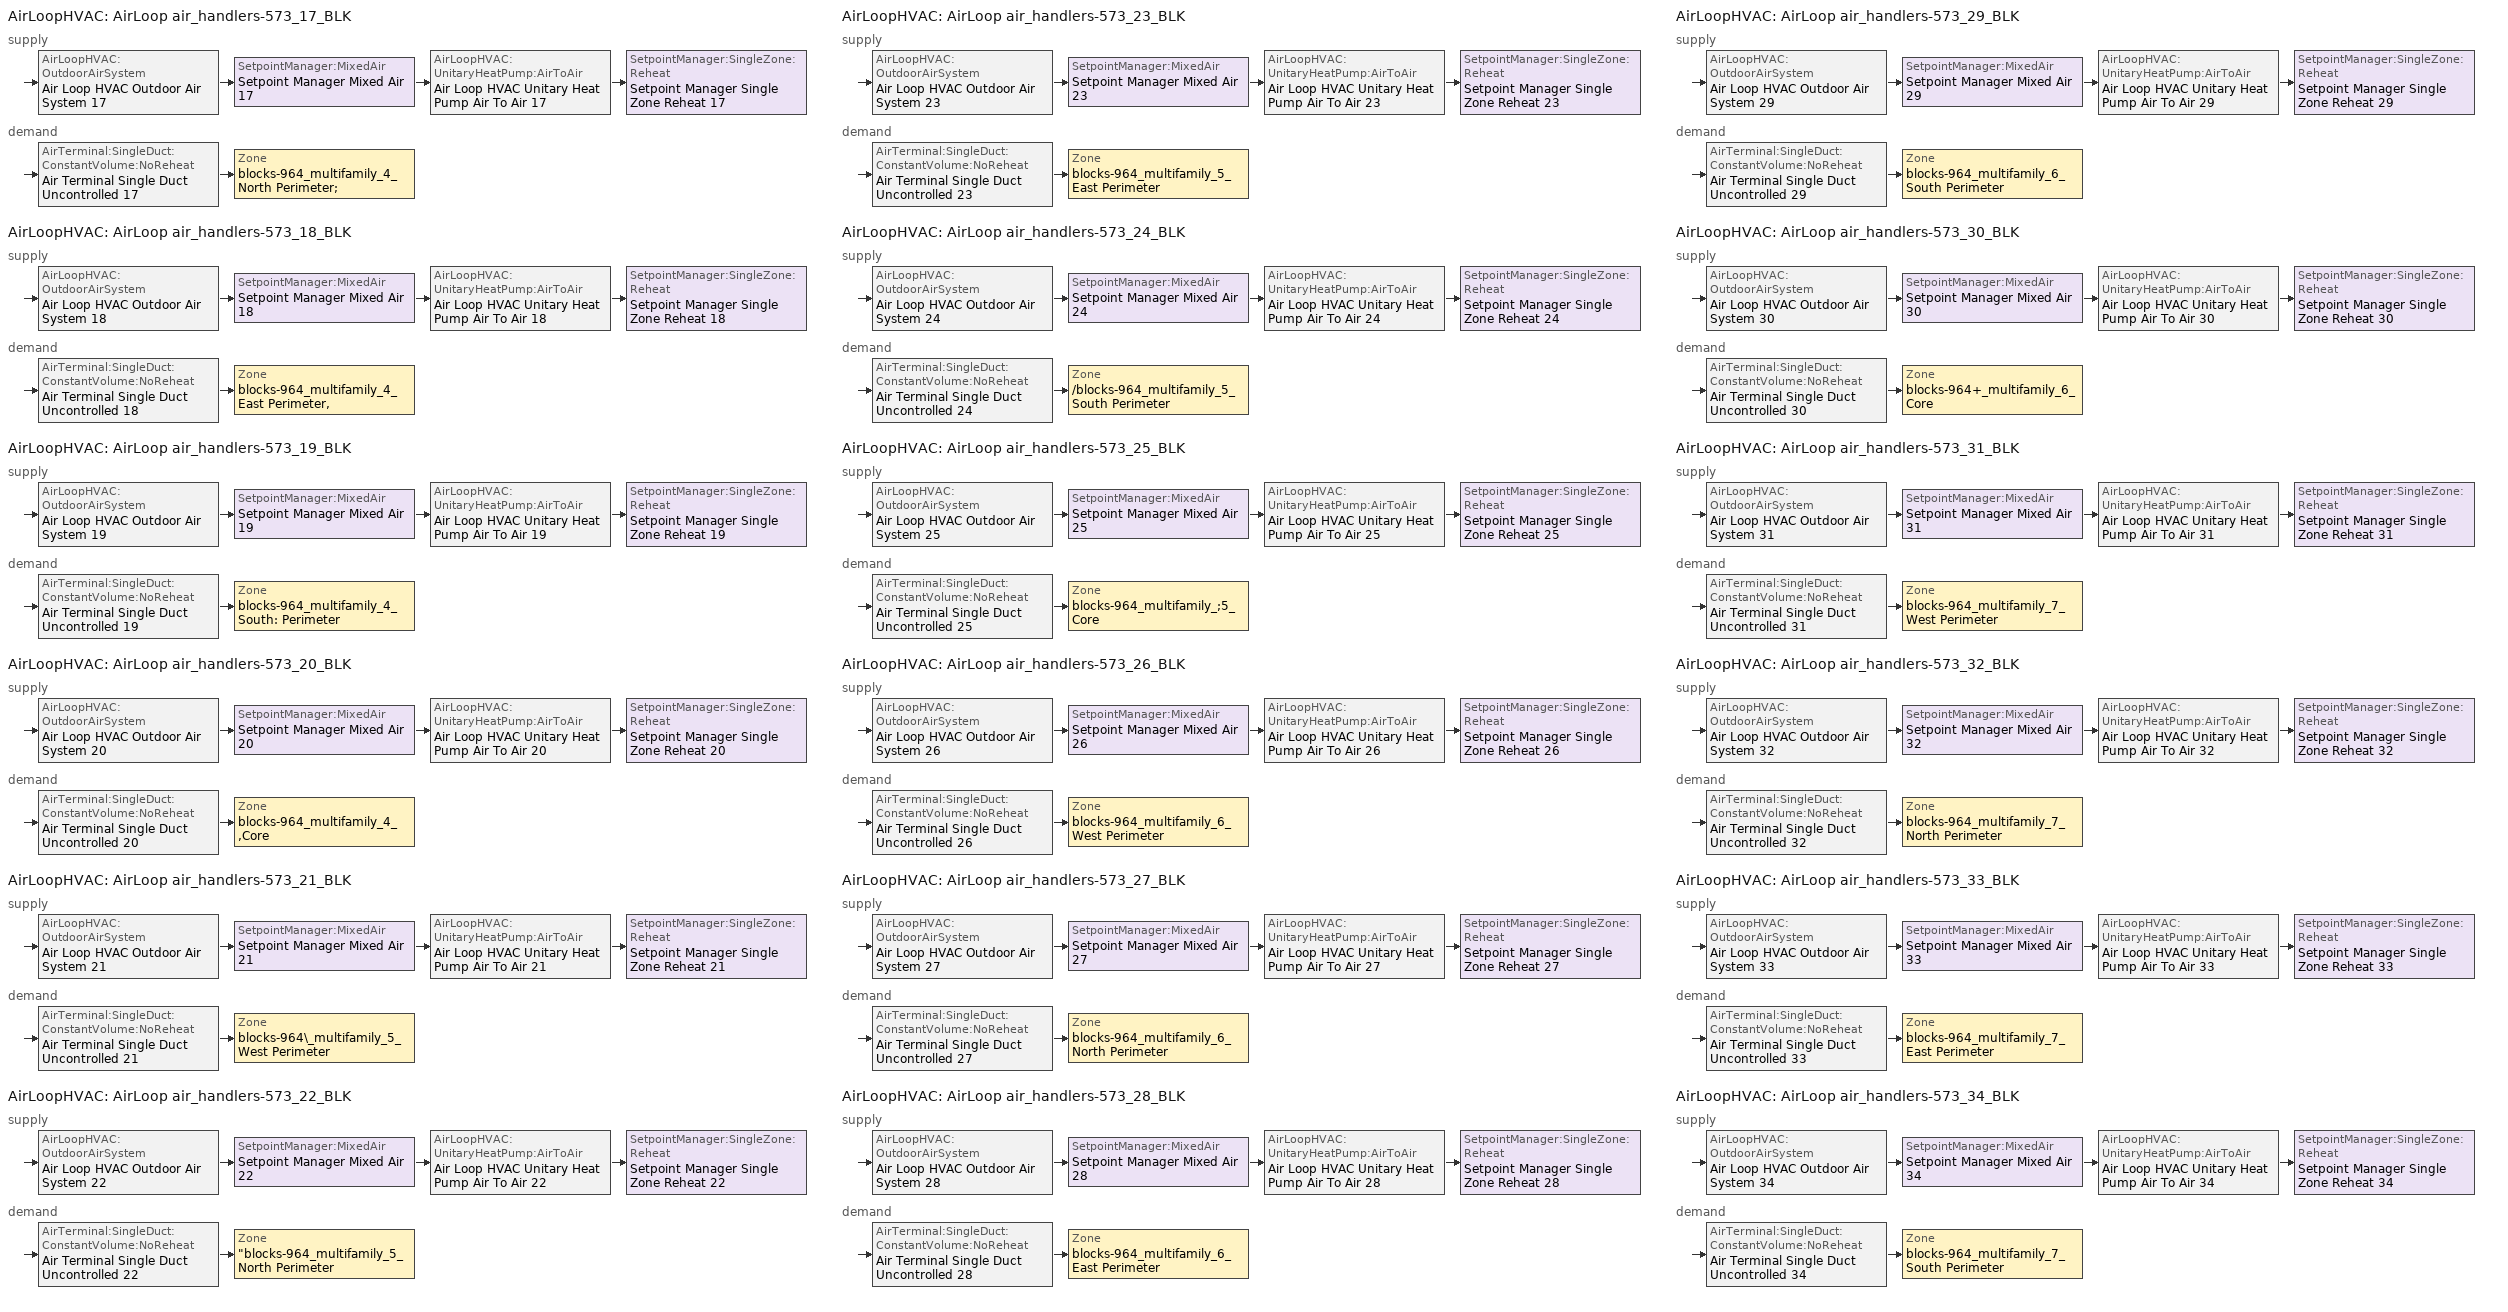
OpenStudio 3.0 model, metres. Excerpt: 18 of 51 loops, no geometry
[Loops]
AirLoopHVAC 'AirLoop air_handlers-573_17_BLK'
 supply: AirLoopHVAC:OutdoorAirSystem 'Air Loop HVAC Outdoor Air System 17' > SetpointManager:MixedAir 'Setpoint Manager Mixed Air 17' > AirLoopHVAC:UnitaryHeatPump:AirToAir 'Air Loop HVAC Unitary Heat Pump Air To Air 17' > SetpointManager:SingleZone:Reheat 'Setpoint Manager Single Zone Reheat 17'
 demand: AirTerminal:SingleDuct:ConstantVolume:NoReheat 'Air Terminal Single Duct Uncontrolled 17' > Zone 'blocks-964_multifamily_4_North Perimeter;'
AirLoopHVAC 'AirLoop air_handlers-573_18_BLK'
 supply: AirLoopHVAC:OutdoorAirSystem 'Air Loop HVAC Outdoor Air System 18' > SetpointManager:MixedAir 'Setpoint Manager Mixed Air 18' > AirLoopHVAC:UnitaryHeatPump:AirToAir 'Air Loop HVAC Unitary Heat Pump Air To Air 18' > SetpointManager:SingleZone:Reheat 'Setpoint Manager Single Zone Reheat 18'
 demand: AirTerminal:SingleDuct:ConstantVolume:NoReheat 'Air Terminal Single Duct Uncontrolled 18' > Zone 'blocks-964_multifamily_4_East Perimeter,'
AirLoopHVAC 'AirLoop air_handlers-573_19_BLK'
 supply: AirLoopHVAC:OutdoorAirSystem 'Air Loop HVAC Outdoor Air System 19' > SetpointManager:MixedAir 'Setpoint Manager Mixed Air 19' > AirLoopHVAC:UnitaryHeatPump:AirToAir 'Air Loop HVAC Unitary Heat Pump Air To Air 19' > SetpointManager:SingleZone:Reheat 'Setpoint Manager Single Zone Reheat 19'
 demand: AirTerminal:SingleDuct:ConstantVolume:NoReheat 'Air Terminal Single Duct Uncontrolled 19' > Zone 'blocks-964_multifamily_4_South: Perimeter'
AirLoopHVAC 'AirLoop air_handlers-573_20_BLK'
 supply: AirLoopHVAC:OutdoorAirSystem 'Air Loop HVAC Outdoor Air System 20' > SetpointManager:MixedAir 'Setpoint Manager Mixed Air 20' > AirLoopHVAC:UnitaryHeatPump:AirToAir 'Air Loop HVAC Unitary Heat Pump Air To Air 20' > SetpointManager:SingleZone:Reheat 'Setpoint Manager Single Zone Reheat 20'
 demand: AirTerminal:SingleDuct:ConstantVolume:NoReheat 'Air Terminal Single Duct Uncontrolled 20' > Zone 'blocks-964_multifamily_4_,Core'
AirLoopHVAC 'AirLoop air_handlers-573_21_BLK'
 supply: AirLoopHVAC:OutdoorAirSystem 'Air Loop HVAC Outdoor Air System 21' > SetpointManager:MixedAir 'Setpoint Manager Mixed Air 21' > AirLoopHVAC:UnitaryHeatPump:AirToAir 'Air Loop HVAC Unitary Heat Pump Air To Air 21' > SetpointManager:SingleZone:Reheat 'Setpoint Manager Single Zone Reheat 21'
 demand: AirTerminal:SingleDuct:ConstantVolume:NoReheat 'Air Terminal Single Duct Uncontrolled 21' > Zone 'blocks-964\_multifamily_5_West Perimeter'
AirLoopHVAC 'AirLoop air_handlers-573_22_BLK'
 supply: AirLoopHVAC:OutdoorAirSystem 'Air Loop HVAC Outdoor Air System 22' > SetpointManager:MixedAir 'Setpoint Manager Mixed Air 22' > AirLoopHVAC:UnitaryHeatPump:AirToAir 'Air Loop HVAC Unitary Heat Pump Air To Air 22' > SetpointManager:SingleZone:Reheat 'Setpoint Manager Single Zone Reheat 22'
 demand: AirTerminal:SingleDuct:ConstantVolume:NoReheat 'Air Terminal Single Duct Uncontrolled 22' > Zone '"blocks-964_multifamily_5_North Perimeter'
AirLoopHVAC 'AirLoop air_handlers-573_23_BLK'
 supply: AirLoopHVAC:OutdoorAirSystem 'Air Loop HVAC Outdoor Air System 23' > SetpointManager:MixedAir 'Setpoint Manager Mixed Air 23' > AirLoopHVAC:UnitaryHeatPump:AirToAir 'Air Loop HVAC Unitary Heat Pump Air To Air 23' > SetpointManager:SingleZone:Reheat 'Setpoint Manager Single Zone Reheat 23'
 demand: AirTerminal:SingleDuct:ConstantVolume:NoReheat 'Air Terminal Single Duct Uncontrolled 23' > Zone 'blocks-964_multifamily_5_East Perimeter'
AirLoopHVAC 'AirLoop air_handlers-573_24_BLK'
 supply: AirLoopHVAC:OutdoorAirSystem 'Air Loop HVAC Outdoor Air System 24' > SetpointManager:MixedAir 'Setpoint Manager Mixed Air 24' > AirLoopHVAC:UnitaryHeatPump:AirToAir 'Air Loop HVAC Unitary Heat Pump Air To Air 24' > SetpointManager:SingleZone:Reheat 'Setpoint Manager Single Zone Reheat 24'
 demand: AirTerminal:SingleDuct:ConstantVolume:NoReheat 'Air Terminal Single Duct Uncontrolled 24' > Zone '/blocks-964_multifamily_5_South Perimeter'
AirLoopHVAC 'AirLoop air_handlers-573_25_BLK'
 supply: AirLoopHVAC:OutdoorAirSystem 'Air Loop HVAC Outdoor Air System 25' > SetpointManager:MixedAir 'Setpoint Manager Mixed Air 25' > AirLoopHVAC:UnitaryHeatPump:AirToAir 'Air Loop HVAC Unitary Heat Pump Air To Air 25' > SetpointManager:SingleZone:Reheat 'Setpoint Manager Single Zone Reheat 25'
 demand: AirTerminal:SingleDuct:ConstantVolume:NoReheat 'Air Terminal Single Duct Uncontrolled 25' > Zone 'blocks-964_multifamily_;5_Core'
AirLoopHVAC 'AirLoop air_handlers-573_26_BLK'
 supply: AirLoopHVAC:OutdoorAirSystem 'Air Loop HVAC Outdoor Air System 26' > SetpointManager:MixedAir 'Setpoint Manager Mixed Air 26' > AirLoopHVAC:UnitaryHeatPump:AirToAir 'Air Loop HVAC Unitary Heat Pump Air To Air 26' > SetpointManager:SingleZone:Reheat 'Setpoint Manager Single Zone Reheat 26'
 demand: AirTerminal:SingleDuct:ConstantVolume:NoReheat 'Air Terminal Single Duct Uncontrolled 26' > Zone 'blocks-964_multifamily_6_West Perimeter'
AirLoopHVAC 'AirLoop air_handlers-573_27_BLK'
 supply: AirLoopHVAC:OutdoorAirSystem 'Air Loop HVAC Outdoor Air System 27' > SetpointManager:MixedAir 'Setpoint Manager Mixed Air 27' > AirLoopHVAC:UnitaryHeatPump:AirToAir 'Air Loop HVAC Unitary Heat Pump Air To Air 27' > SetpointManager:SingleZone:Reheat 'Setpoint Manager Single Zone Reheat 27'
 demand: AirTerminal:SingleDuct:ConstantVolume:NoReheat 'Air Terminal Single Duct Uncontrolled 27' > Zone 'blocks-964_multifamily_6_North Perimeter'
AirLoopHVAC 'AirLoop air_handlers-573_28_BLK'
 supply: AirLoopHVAC:OutdoorAirSystem 'Air Loop HVAC Outdoor Air System 28' > SetpointManager:MixedAir 'Setpoint Manager Mixed Air 28' > AirLoopHVAC:UnitaryHeatPump:AirToAir 'Air Loop HVAC Unitary Heat Pump Air To Air 28' > SetpointManager:SingleZone:Reheat 'Setpoint Manager Single Zone Reheat 28'
 demand: AirTerminal:SingleDuct:ConstantVolume:NoReheat 'Air Terminal Single Duct Uncontrolled 28' > Zone 'blocks-964_multifamily_6_East Perimeter'
AirLoopHVAC 'AirLoop air_handlers-573_29_BLK'
 supply: AirLoopHVAC:OutdoorAirSystem 'Air Loop HVAC Outdoor Air System 29' > SetpointManager:MixedAir 'Setpoint Manager Mixed Air 29' > AirLoopHVAC:UnitaryHeatPump:AirToAir 'Air Loop HVAC Unitary Heat Pump Air To Air 29' > SetpointManager:SingleZone:Reheat 'Setpoint Manager Single Zone Reheat 29'
 demand: AirTerminal:SingleDuct:ConstantVolume:NoReheat 'Air Terminal Single Duct Uncontrolled 29' > Zone 'blocks-964_multifamily_6_South Perimeter'
AirLoopHVAC 'AirLoop air_handlers-573_30_BLK'
 supply: AirLoopHVAC:OutdoorAirSystem 'Air Loop HVAC Outdoor Air System 30' > SetpointManager:MixedAir 'Setpoint Manager Mixed Air 30' > AirLoopHVAC:UnitaryHeatPump:AirToAir 'Air Loop HVAC Unitary Heat Pump Air To Air 30' > SetpointManager:SingleZone:Reheat 'Setpoint Manager Single Zone Reheat 30'
 demand: AirTerminal:SingleDuct:ConstantVolume:NoReheat 'Air Terminal Single Duct Uncontrolled 30' > Zone 'blocks-964+_multifamily_6_Core'
AirLoopHVAC 'AirLoop air_handlers-573_31_BLK'
 supply: AirLoopHVAC:OutdoorAirSystem 'Air Loop HVAC Outdoor Air System 31' > SetpointManager:MixedAir 'Setpoint Manager Mixed Air 31' > AirLoopHVAC:UnitaryHeatPump:AirToAir 'Air Loop HVAC Unitary Heat Pump Air To Air 31' > SetpointManager:SingleZone:Reheat 'Setpoint Manager Single Zone Reheat 31'
 demand: AirTerminal:SingleDuct:ConstantVolume:NoReheat 'Air Terminal Single Duct Uncontrolled 31' > Zone 'blocks-964_multifamily_7_West Perimeter'
AirLoopHVAC 'AirLoop air_handlers-573_32_BLK'
 supply: AirLoopHVAC:OutdoorAirSystem 'Air Loop HVAC Outdoor Air System 32' > SetpointManager:MixedAir 'Setpoint Manager Mixed Air 32' > AirLoopHVAC:UnitaryHeatPump:AirToAir 'Air Loop HVAC Unitary Heat Pump Air To Air 32' > SetpointManager:SingleZone:Reheat 'Setpoint Manager Single Zone Reheat 32'
 demand: AirTerminal:SingleDuct:ConstantVolume:NoReheat 'Air Terminal Single Duct Uncontrolled 32' > Zone 'blocks-964_multifamily_7_North Perimeter'
AirLoopHVAC 'AirLoop air_handlers-573_33_BLK'
 supply: AirLoopHVAC:OutdoorAirSystem 'Air Loop HVAC Outdoor Air System 33' > SetpointManager:MixedAir 'Setpoint Manager Mixed Air 33' > AirLoopHVAC:UnitaryHeatPump:AirToAir 'Air Loop HVAC Unitary Heat Pump Air To Air 33' > SetpointManager:SingleZone:Reheat 'Setpoint Manager Single Zone Reheat 33'
 demand: AirTerminal:SingleDuct:ConstantVolume:NoReheat 'Air Terminal Single Duct Uncontrolled 33' > Zone 'blocks-964_multifamily_7_East Perimeter'
AirLoopHVAC 'AirLoop air_handlers-573_34_BLK'
 supply: AirLoopHVAC:OutdoorAirSystem 'Air Loop HVAC Outdoor Air System 34' > SetpointManager:MixedAir 'Setpoint Manager Mixed Air 34' > AirLoopHVAC:UnitaryHeatPump:AirToAir 'Air Loop HVAC Unitary Heat Pump Air To Air 34' > SetpointManager:SingleZone:Reheat 'Setpoint Manager Single Zone Reheat 34'
 demand: AirTerminal:SingleDuct:ConstantVolume:NoReheat 'Air Terminal Single Duct Uncontrolled 34' > Zone 'blocks-964_multifamily_7_South Perimeter'
[Sizing:Zone] Zone Cooling Design Supply Air Temperature Input Method=SupplyAirTemperature; Zone Cooling Design Supply Air Temperature {C}=14; Zone Cooling Design Supply Air Temperature Difference {deltaC}=11.11; Zone Heating Design Supply Air Temperature Input Method=SupplyAirTemperature; Zone Heating Design Supply Air Temperature {C}=40; Zone Heating Design Supply Air Temperature Difference {deltaC}=11.11; Zone Cooling Design Supply Air Humidity Ratio {kg-H2O/kg-air}=0.0085; Zone Heating Design Supply Air Humidity Ratio {kg-H2O/kg-air}=0.008; Cooling Design Air Flow Method=DesignDay; Heating Design Air Flow Method=DesignDay; Account for Dedicated Outdoor Air System=No; Dedicated Outdoor Air System Control Strategy=NeutralSupplyAir; Dedicated Outdoor Air Low Setpoint Temperature for Design {C}=autosize; Dedicated Outdoor Air High Setpoint Temperature for Design {C}=autosize
blocks-964_multifamily_4_North Perimeter;; blocks-964_multifamily_4_East Perimeter,; blocks-964_multifamily_4_South: Perimeter; blocks-964_multifamily_4_,Core; blocks-964\_multifamily_5_West Perimeter; "blocks-964_multifamily_5_North Perimeter; blocks-964_multifamily_5_East Perimeter; /blocks-964_multifamily_5_South Perimeter; blocks-964_multifamily_;5_Core; blocks-964_multifamily_6_West Perimeter; blocks-964_multifamily_6_North Perimeter; blocks-964_multifamily_6_East Perimeter; blocks-964_multifamily_6_South Perimeter; blocks-964+_multifamily_6_Core; blocks-964_multifamily_7_West Perimeter; blocks-964_multifamily_7_North Perimeter; blocks-964_multifamily_7_East Perimeter; blocks-964_multifamily_7_South Perimeter
[Zone equipment]
blocks-964_multifamily_4_North Perimeter;: Air Terminal Single Duct Uncontrolled 17
blocks-964_multifamily_4_East Perimeter,: Air Terminal Single Duct Uncontrolled 18
blocks-964_multifamily_4_South: Perimeter: Air Terminal Single Duct Uncontrolled 19
blocks-964_multifamily_4_,Core: Air Terminal Single Duct Uncontrolled 20
blocks-964\_multifamily_5_West Perimeter: Air Terminal Single Duct Uncontrolled 21
"blocks-964_multifamily_5_North Perimeter: Air Terminal Single Duct Uncontrolled 22
blocks-964_multifamily_5_East Perimeter: Air Terminal Single Duct Uncontrolled 23
/blocks-964_multifamily_5_South Perimeter: Air Terminal Single Duct Uncontrolled 24
blocks-964_multifamily_;5_Core: Air Terminal Single Duct Uncontrolled 25
blocks-964_multifamily_6_West Perimeter: Air Terminal Single Duct Uncontrolled 26
blocks-964_multifamily_6_North Perimeter: Air Terminal Single Duct Uncontrolled 27
blocks-964_multifamily_6_East Perimeter: Air Terminal Single Duct Uncontrolled 28
blocks-964_multifamily_6_South Perimeter: Air Terminal Single Duct Uncontrolled 29
blocks-964+_multifamily_6_Core: Air Terminal Single Duct Uncontrolled 30
blocks-964_multifamily_7_West Perimeter: Air Terminal Single Duct Uncontrolled 31
blocks-964_multifamily_7_North Perimeter: Air Terminal Single Duct Uncontrolled 32
blocks-964_multifamily_7_East Perimeter: Air Terminal Single Duct Uncontrolled 33
blocks-964_multifamily_7_South Perimeter: Air Terminal Single Duct Uncontrolled 34
[AirLoopHVAC] Availability Schedule=PNNL_Asset_Rating_Apartment_Hvac_Schedule; Design Supply Air Flow Rate {m3/s}=AutoSize
AirLoop air_handlers-573_17_BLK; AirLoop air_handlers-573_18_BLK; AirLoop air_handlers-573_19_BLK; AirLoop air_handlers-573_20_BLK; AirLoop air_handlers-573_21_BLK; AirLoop air_handlers-573_22_BLK; AirLoop air_handlers-573_23_BLK; AirLoop air_handlers-573_24_BLK; AirLoop air_handlers-573_25_BLK; AirLoop air_handlers-573_26_BLK; AirLoop air_handlers-573_27_BLK; AirLoop air_handlers-573_28_BLK; AirLoop air_handlers-573_29_BLK; AirLoop air_handlers-573_30_BLK; AirLoop air_handlers-573_31_BLK; AirLoop air_handlers-573_32_BLK; AirLoop air_handlers-573_33_BLK; AirLoop air_handlers-573_34_BLK
[Sizing:System] Type of Load to Size On=Sensible; Design Outdoor Air Flow Rate {m3/s}=Autosize; Central Heating Maximum System Air Flow Ratio=1; Preheat Design Temperature {C}=7; Preheat Design Humidity Ratio {kg-H2O/kg-Air}=0.008; Precool Design Temperature {C}=12.8; Precool Design Humidity Ratio {kg-H2O/kg-Air}=0.008; Central Cooling Design Supply Air Temperature {C}=12.8; Central Heating Design Supply Air Temperature {C}=40; Sizing Option=NonCoincident; 100% Outdoor Air in Cooling=No; 100% Outdoor Air in Heating=No; Central Cooling Design Supply Air Humidity Ratio {kg-H2O/kg-Air}=0.0085; Central Heating Design Supply Air Humidity Ratio {kg-H2O/kg-Air}=0.008; Cooling Design Air Flow Method=DesignDay; Cooling Design Air Flow Rate {m3/s}=0; Heating Design Air Flow Method=DesignDay; Heating Design Air Flow Rate {m3/s}=0; System Outdoor Air Method=ZoneSum; Zone Maximum Outdoor Air Fraction=1; Cooling Supply Air Flow Rate Per Floor Area {m3/s-m2}=0.00996765; Cooling Fraction of Autosized Cooling Supply Air Flow Rate=1; Cooling Supply Air Flow Rate Per Unit Cooling Capacity {m3/s-W}=3.94755e-05; Heating Supply Air Flow Rate Per Floor Area {m3/s-m2}=0.00996765; Heating Fraction of Autosized Heating Supply Air Flow Rate=1; Heating Fraction of Autosized Cooling Supply Air Flow Rate=1; Heating Supply Air Flow Rate Per Unit Heating Capacity {m3/s-W}=3.15882e-05; Cooling Design Capacity Method=CoolingDesignCapacity; Cooling Design Capacity {W}=autosize; Cooling Design Capacity Per Floor Area {W/m2}=234.7; Fraction of Autosized Cooling Design Capacity=1; Heating Design Capacity Method=HeatingDesignCapacity; Heating Design Capacity {W}=autosize; Heating Design Capacity Per Floor Area {W/m2}=157; Fraction of Autosized Heating Design Capacity=1; Central Cooling Capacity Control Method=OnOff
AirLoop air_handlers-573_17_BLK; AirLoop air_handlers-573_18_BLK; AirLoop air_handlers-573_19_BLK; AirLoop air_handlers-573_20_BLK; AirLoop air_handlers-573_21_BLK; AirLoop air_handlers-573_22_BLK; AirLoop air_handlers-573_23_BLK; AirLoop air_handlers-573_24_BLK; AirLoop air_handlers-573_25_BLK; AirLoop air_handlers-573_26_BLK; AirLoop air_handlers-573_27_BLK; AirLoop air_handlers-573_28_BLK; AirLoop air_handlers-573_29_BLK; AirLoop air_handlers-573_30_BLK; AirLoop air_handlers-573_31_BLK; AirLoop air_handlers-573_32_BLK; AirLoop air_handlers-573_33_BLK; AirLoop air_handlers-573_34_BLK
[Controller:OutdoorAir] Minimum Outdoor Air Flow Rate {m3/s}=Autosize; Maximum Outdoor Air Flow Rate {m3/s}=Autosize; Economizer Control Type=NoEconomizer; Economizer Control Action Type=ModulateFlow; Economizer Maximum Limit Dry-Bulb Temperature {C}=28; Economizer Maximum Limit Enthalpy {J/kg}=64000; Economizer Minimum Limit Dry-Bulb Temperature {C}=-100; Lockout Type=LockoutWithHeating; Minimum Limit Type=FixedMinimum; High Humidity Control=No; Heat Recovery Bypass Control Type=BypassWhenOAFlowGreaterThanMinimum
Name | Controller Mechanical Ventilation
Controller Outdoor Air 17 | Controller Mechanical Ventilation 17
Controller Outdoor Air 18 | Controller Mechanical Ventilation 18
Controller Outdoor Air 19 | Controller Mechanical Ventilation 19
Controller Outdoor Air 20 | Controller Mechanical Ventilation 20
Controller Outdoor Air 21 | Controller Mechanical Ventilation 21
Controller Outdoor Air 22 | Controller Mechanical Ventilation 22
Controller Outdoor Air 23 | Controller Mechanical Ventilation 23
Controller Outdoor Air 24 | Controller Mechanical Ventilation 24
Controller Outdoor Air 25 | Controller Mechanical Ventilation 25
Controller Outdoor Air 26 | Controller Mechanical Ventilation 26
Controller Outdoor Air 27 | Controller Mechanical Ventilation 27
Controller Outdoor Air 28 | Controller Mechanical Ventilation 28
Controller Outdoor Air 29 | Controller Mechanical Ventilation 29
Controller Outdoor Air 30 | Controller Mechanical Ventilation 30
Controller Outdoor Air 31 | Controller Mechanical Ventilation 31
Controller Outdoor Air 32 | Controller Mechanical Ventilation 32
Controller Outdoor Air 33 | Controller Mechanical Ventilation 33
Controller Outdoor Air 34 | Controller Mechanical Ventilation 34
[Controller:MechanicalVentilation] Availability Schedule=Always On Discrete; System Outdoor Air Method=ZoneSum
Controller Mechanical Ventilation 17; Controller Mechanical Ventilation 18; Controller Mechanical Ventilation 19; Controller Mechanical Ventilation 20; Controller Mechanical Ventilation 21; Controller Mechanical Ventilation 22; Controller Mechanical Ventilation 23; Controller Mechanical Ventilation 24; Controller Mechanical Ventilation 25; Controller Mechanical Ventilation 26; Controller Mechanical Ventilation 27; Controller Mechanical Ventilation 28; Controller Mechanical Ventilation 29; Controller Mechanical Ventilation 30; Controller Mechanical Ventilation 31; Controller Mechanical Ventilation 32; Controller Mechanical Ventilation 33; Controller Mechanical Ventilation 34
[AirLoopHVAC:OutdoorAirSystem]
Name | Controller
Air Loop HVAC Outdoor Air System 17 | Controller Outdoor Air 17
Air Loop HVAC Outdoor Air System 18 | Controller Outdoor Air 18
Air Loop HVAC Outdoor Air System 19 | Controller Outdoor Air 19
Air Loop HVAC Outdoor Air System 20 | Controller Outdoor Air 20
Air Loop HVAC Outdoor Air System 21 | Controller Outdoor Air 21
Air Loop HVAC Outdoor Air System 22 | Controller Outdoor Air 22
Air Loop HVAC Outdoor Air System 23 | Controller Outdoor Air 23
Air Loop HVAC Outdoor Air System 24 | Controller Outdoor Air 24
Air Loop HVAC Outdoor Air System 25 | Controller Outdoor Air 25
Air Loop HVAC Outdoor Air System 26 | Controller Outdoor Air 26
Air Loop HVAC Outdoor Air System 27 | Controller Outdoor Air 27
Air Loop HVAC Outdoor Air System 28 | Controller Outdoor Air 28
Air Loop HVAC Outdoor Air System 29 | Controller Outdoor Air 29
Air Loop HVAC Outdoor Air System 30 | Controller Outdoor Air 30
Air Loop HVAC Outdoor Air System 31 | Controller Outdoor Air 31
Air Loop HVAC Outdoor Air System 32 | Controller Outdoor Air 32
Air Loop HVAC Outdoor Air System 33 | Controller Outdoor Air 33
Air Loop HVAC Outdoor Air System 34 | Controller Outdoor Air 34
[Coil:Cooling:DX:SingleSpeed] Availability Schedule=Always_On; Rated Total Cooling Capacity {W}=autosize; Rated Sensible Heat Ratio=autosize; Rated COP {W/W}=3.22; Rated Air Flow Rate {m3/s}=autosize; Rated Evaporator Fan Power Per Volume Flow Rate {W/(m3/s)}=773.3; Minimum Outdoor Dry-Bulb Temperature for Compressor Operation {C}=-25; Condenser Type=AirCooled; Evaporative Condenser Effectiveness=0; Evaporative Condenser Air Flow Rate {m3/s}=Autosize; Evaporative Condenser Pump Rated Power Consumption {W}=Autosize; Crankcase Heater Capacity {W}=0; Maximum Outdoor Dry-Bulb Temperature for Crankcase Heater Operation {C}=0; Basin Heater Capacity {W/K}=0; Basin Heater Setpoint Temperature {C}=10
Name | Total Cooling Capacity Function of Temperature Curve | Total Cooling Capacity Function of Flow Fraction Curve | Energy Input Ratio Function of Temperature Curve | Energy Input Ratio Function of Flow Fraction Curve | Part Load Fraction Correlation Curve
Coil Cooling DX Single Speed 17 | Curve Biquadratic 33 | Curve Quadratic 81 | Curve Biquadratic 34 | Curve Quadratic 82 | Curve Quadratic 83
Coil Cooling DX Single Speed 18 | Curve Biquadratic 35 | Curve Quadratic 86 | Curve Biquadratic 36 | Curve Quadratic 87 | Curve Quadratic 88
Coil Cooling DX Single Speed 19 | Curve Biquadratic 37 | Curve Quadratic 91 | Curve Biquadratic 38 | Curve Quadratic 92 | Curve Quadratic 93
Coil Cooling DX Single Speed 20 | Curve Biquadratic 39 | Curve Quadratic 96 | Curve Biquadratic 40 | Curve Quadratic 97 | Curve Quadratic 98
Coil Cooling DX Single Speed 21 | Curve Biquadratic 41 | Curve Quadratic 101 | Curve Biquadratic 42 | Curve Quadratic 102 | Curve Quadratic 103
Coil Cooling DX Single Speed 22 | Curve Biquadratic 43 | Curve Quadratic 106 | Curve Biquadratic 44 | Curve Quadratic 107 | Curve Quadratic 108
Coil Cooling DX Single Speed 23 | Curve Biquadratic 45 | Curve Quadratic 111 | Curve Biquadratic 46 | Curve Quadratic 112 | Curve Quadratic 113
Coil Cooling DX Single Speed 24 | Curve Biquadratic 47 | Curve Quadratic 116 | Curve Biquadratic 48 | Curve Quadratic 117 | Curve Quadratic 118
Coil Cooling DX Single Speed 25 | Curve Biquadratic 49 | Curve Quadratic 121 | Curve Biquadratic 50 | Curve Quadratic 122 | Curve Quadratic 123
Coil Cooling DX Single Speed 26 | Curve Biquadratic 51 | Curve Quadratic 126 | Curve Biquadratic 52 | Curve Quadratic 127 | Curve Quadratic 128
Coil Cooling DX Single Speed 27 | Curve Biquadratic 53 | Curve Quadratic 131 | Curve Biquadratic 54 | Curve Quadratic 132 | Curve Quadratic 133
Coil Cooling DX Single Speed 28 | Curve Biquadratic 55 | Curve Quadratic 136 | Curve Biquadratic 56 | Curve Quadratic 137 | Curve Quadratic 138
Coil Cooling DX Single Speed 29 | Curve Biquadratic 57 | Curve Quadratic 141 | Curve Biquadratic 58 | Curve Quadratic 142 | Curve Quadratic 143
Coil Cooling DX Single Speed 30 | Curve Biquadratic 59 | Curve Quadratic 146 | Curve Biquadratic 60 | Curve Quadratic 147 | Curve Quadratic 148
Coil Cooling DX Single Speed 31 | Curve Biquadratic 61 | Curve Quadratic 151 | Curve Biquadratic 62 | Curve Quadratic 152 | Curve Quadratic 153
Coil Cooling DX Single Speed 32 | Curve Biquadratic 63 | Curve Quadratic 156 | Curve Biquadratic 64 | Curve Quadratic 157 | Curve Quadratic 158
Coil Cooling DX Single Speed 33 | Curve Biquadratic 65 | Curve Quadratic 161 | Curve Biquadratic 66 | Curve Quadratic 162 | Curve Quadratic 163
Coil Cooling DX Single Speed 34 | Curve Biquadratic 67 | Curve Quadratic 166 | Curve Biquadratic 68 | Curve Quadratic 167 | Curve Quadratic 168
[Coil:Heating:DX:SingleSpeed] Availability Schedule=Always_On; Rated Total Heating Capacity {W}=Autosize; Rated COP {W/W}=3.22; Rated Air Flow Rate {m3/s}=Autosize; Rated Supply Fan Power Per Volume Flow Rate {W/(m3/s)}=773.3; Minimum Outdoor Dry-Bulb Temperature for Compressor Operation {C}=-17.78; Defrost Strategy=Resistive; Defrost Control=Timed; Defrost Time Period Fraction=0.166667; Resistive Defrost Heater Capacity {W}=2000
Name | Total Heating Capacity Function of Temperature Curve | Total Heating Capacity Function of Flow Fraction Curve | Energy Input Ratio Function of Temperature Curve | Energy Input Ratio Function of Flow Fraction Curve | Part Load Fraction Correlation Curve
Coil Heating DX Single Speed 17 | Curve Cubic 49 | Curve Cubic 50 | Curve Cubic 51 | Curve Quadratic 84 | Curve Quadratic 85
Coil Heating DX Single Speed 18 | Curve Cubic 52 | Curve Cubic 53 | Curve Cubic 54 | Curve Quadratic 89 | Curve Quadratic 90
Coil Heating DX Single Speed 19 | Curve Cubic 55 | Curve Cubic 56 | Curve Cubic 57 | Curve Quadratic 94 | Curve Quadratic 95
Coil Heating DX Single Speed 20 | Curve Cubic 58 | Curve Cubic 59 | Curve Cubic 60 | Curve Quadratic 99 | Curve Quadratic 100
Coil Heating DX Single Speed 21 | Curve Cubic 61 | Curve Cubic 62 | Curve Cubic 63 | Curve Quadratic 104 | Curve Quadratic 105
Coil Heating DX Single Speed 22 | Curve Cubic 64 | Curve Cubic 65 | Curve Cubic 66 | Curve Quadratic 109 | Curve Quadratic 110
Coil Heating DX Single Speed 23 | Curve Cubic 67 | Curve Cubic 68 | Curve Cubic 69 | Curve Quadratic 114 | Curve Quadratic 115
Coil Heating DX Single Speed 24 | Curve Cubic 70 | Curve Cubic 71 | Curve Cubic 72 | Curve Quadratic 119 | Curve Quadratic 120
Coil Heating DX Single Speed 25 | Curve Cubic 73 | Curve Cubic 74 | Curve Cubic 75 | Curve Quadratic 124 | Curve Quadratic 125
Coil Heating DX Single Speed 26 | Curve Cubic 76 | Curve Cubic 77 | Curve Cubic 78 | Curve Quadratic 129 | Curve Quadratic 130
Coil Heating DX Single Speed 27 | Curve Cubic 79 | Curve Cubic 80 | Curve Cubic 81 | Curve Quadratic 134 | Curve Quadratic 135
Coil Heating DX Single Speed 28 | Curve Cubic 82 | Curve Cubic 83 | Curve Cubic 84 | Curve Quadratic 139 | Curve Quadratic 140
Coil Heating DX Single Speed 29 | Curve Cubic 85 | Curve Cubic 86 | Curve Cubic 87 | Curve Quadratic 144 | Curve Quadratic 145
Coil Heating DX Single Speed 30 | Curve Cubic 88 | Curve Cubic 89 | Curve Cubic 90 | Curve Quadratic 149 | Curve Quadratic 150
Coil Heating DX Single Speed 31 | Curve Cubic 91 | Curve Cubic 92 | Curve Cubic 93 | Curve Quadratic 154 | Curve Quadratic 155
Coil Heating DX Single Speed 32 | Curve Cubic 94 | Curve Cubic 95 | Curve Cubic 96 | Curve Quadratic 159 | Curve Quadratic 160
Coil Heating DX Single Speed 33 | Curve Cubic 97 | Curve Cubic 98 | Curve Cubic 99 | Curve Quadratic 164 | Curve Quadratic 165
Coil Heating DX Single Speed 34 | Curve Cubic 100 | Curve Cubic 101 | Curve Cubic 102 | Curve Quadratic 169 | Curve Quadratic 170
[Coil:Heating:Electric] Availability Schedule=Always_On
Coil Heating Electric 17; Coil Heating Electric 18; Coil Heating Electric 19; Coil Heating Electric 20; Coil Heating Electric 21; Coil Heating Electric 22; Coil Heating Electric 23; Coil Heating Electric 24; Coil Heating Electric 25; Coil Heating Electric 26; Coil Heating Electric 27; Coil Heating Electric 28; Coil Heating Electric 29; Coil Heating Electric 30; Coil Heating Electric 31; Coil Heating Electric 32; Coil Heating Electric 33; Coil Heating Electric 34
[Fan:ConstantVolume] Availability Schedule=PNNL_Asset_Rating_Apartment_Hvac_Schedule; Fan Total Efficiency=0.56; Pressure Rise {Pa}=622.71; Maximum Flow Rate {m3/s}=AutoSize; Motor Efficiency=0.84
AirLoop air_handlers-573_17_BLK_Fan_417.9703698435279cfm; AirLoop air_handlers-573_18_BLK_Fan_1413.8750782361312cfm; AirLoop air_handlers-573_19_BLK_Fan_417.9703698435279cfm; AirLoop air_handlers-573_20_BLK_Fan_2140.4211038406843cfm; AirLoop air_handlers-573_21_BLK_Fan_1413.8750782361312cfm; AirLoop air_handlers-573_22_BLK_Fan_417.9703698435279cfm; AirLoop air_handlers-573_23_BLK_Fan_1413.8750782361312cfm; AirLoop air_handlers-573_24_BLK_Fan_417.9703698435279cfm; AirLoop air_handlers-573_25_BLK_Fan_2140.4211038406843cfm; AirLoop air_handlers-573_26_BLK_Fan_1413.8750782361312cfm; AirLoop air_handlers-573_27_BLK_Fan_417.9703698435279cfm; AirLoop air_handlers-573_28_BLK_Fan_1413.8750782361312cfm; AirLoop air_handlers-573_29_BLK_Fan_417.9703698435279cfm; AirLoop air_handlers-573_30_BLK_Fan_2140.4211038406843cfm; AirLoop air_handlers-573_31_BLK_Fan_1413.8750782361312cfm; AirLoop air_handlers-573_32_BLK_Fan_417.9703698435279cfm; AirLoop air_handlers-573_33_BLK_Fan_1413.8750782361312cfm; AirLoop air_handlers-573_34_BLK_Fan_417.9703698435279cfm
[AirLoopHVAC:UnitaryHeatPump:AirToAir] Availability Schedule=Always_On; Supply Air Flow Rate During Cooling Operation {m3/s}=Autosize; Supply Air Flow Rate During Heating Operation {m3/s}=Autosize; Supply Air Flow Rate When No Cooling or Heating is Needed {m3/s}=Autosize; Maximum Supply Air Temperature from Supplemental Heater {C}=Autosize; Maximum Outdoor Dry-Bulb Temperature for Supplemental Heater Operation {C}=4.4; Supply Air Fan Operating Mode Schedule=Always_On
Name | Controlling Zone or Thermostat Location | Supply Air Fan | Heating Coil | Cooling Coil | Supplemental Heating Coil
Air Loop HVAC Unitary Heat Pump Air To Air 17 | blocks-964_multifamily_4_North Perimeter; | AirLoop air_handlers-573_17_BLK_Fan_417.9703698435279cfm | Coil Heating DX Single Speed 17 | Coil Cooling DX Single Speed 17 | Coil Heating Electric 17
Air Loop HVAC Unitary Heat Pump Air To Air 18 | blocks-964_multifamily_4_East Perimeter, | AirLoop air_handlers-573_18_BLK_Fan_1413.8750782361312cfm | Coil Heating DX Single Speed 18 | Coil Cooling DX Single Speed 18 | Coil Heating Electric 18
Air Loop HVAC Unitary Heat Pump Air To Air 19 | blocks-964_multifamily_4_South: Perimeter | AirLoop air_handlers-573_19_BLK_Fan_417.9703698435279cfm | Coil Heating DX Single Speed 19 | Coil Cooling DX Single Speed 19 | Coil Heating Electric 19
Air Loop HVAC Unitary Heat Pump Air To Air 20 | blocks-964_multifamily_4_,Core | AirLoop air_handlers-573_20_BLK_Fan_2140.4211038406843cfm | Coil Heating DX Single Speed 20 | Coil Cooling DX Single Speed 20 | Coil Heating Electric 20
Air Loop HVAC Unitary Heat Pump Air To Air 21 | blocks-964\_multifamily_5_West Perimeter | AirLoop air_handlers-573_21_BLK_Fan_1413.8750782361312cfm | Coil Heating DX Single Speed 21 | Coil Cooling DX Single Speed 21 | Coil Heating Electric 21
Air Loop HVAC Unitary Heat Pump Air To Air 22 | "blocks-964_multifamily_5_North Perimeter | AirLoop air_handlers-573_22_BLK_Fan_417.9703698435279cfm | Coil Heating DX Single Speed 22 | Coil Cooling DX Single Speed 22 | Coil Heating Electric 22
Air Loop HVAC Unitary Heat Pump Air To Air 23 | blocks-964_multifamily_5_East Perimeter | AirLoop air_handlers-573_23_BLK_Fan_1413.8750782361312cfm | Coil Heating DX Single Speed 23 | Coil Cooling DX Single Speed 23 | Coil Heating Electric 23
Air Loop HVAC Unitary Heat Pump Air To Air 24 | /blocks-964_multifamily_5_South Perimeter | AirLoop air_handlers-573_24_BLK_Fan_417.9703698435279cfm | Coil Heating DX Single Speed 24 | Coil Cooling DX Single Speed 24 | Coil Heating Electric 24
Air Loop HVAC Unitary Heat Pump Air To Air 25 | blocks-964_multifamily_;5_Core | AirLoop air_handlers-573_25_BLK_Fan_2140.4211038406843cfm | Coil Heating DX Single Speed 25 | Coil Cooling DX Single Speed 25 | Coil Heating Electric 25
Air Loop HVAC Unitary Heat Pump Air To Air 26 | blocks-964_multifamily_6_West Perimeter | AirLoop air_handlers-573_26_BLK_Fan_1413.8750782361312cfm | Coil Heating DX Single Speed 26 | Coil Cooling DX Single Speed 26 | Coil Heating Electric 26
Air Loop HVAC Unitary Heat Pump Air To Air 27 | blocks-964_multifamily_6_North Perimeter | AirLoop air_handlers-573_27_BLK_Fan_417.9703698435279cfm | Coil Heating DX Single Speed 27 | Coil Cooling DX Single Speed 27 | Coil Heating Electric 27
Air Loop HVAC Unitary Heat Pump Air To Air 28 | blocks-964_multifamily_6_East Perimeter | AirLoop air_handlers-573_28_BLK_Fan_1413.8750782361312cfm | Coil Heating DX Single Speed 28 | Coil Cooling DX Single Speed 28 | Coil Heating Electric 28
Air Loop HVAC Unitary Heat Pump Air To Air 29 | blocks-964_multifamily_6_South Perimeter | AirLoop air_handlers-573_29_BLK_Fan_417.9703698435279cfm | Coil Heating DX Single Speed 29 | Coil Cooling DX Single Speed 29 | Coil Heating Electric 29
Air Loop HVAC Unitary Heat Pump Air To Air 30 | blocks-964+_multifamily_6_Core | AirLoop air_handlers-573_30_BLK_Fan_2140.4211038406843cfm | Coil Heating DX Single Speed 30 | Coil Cooling DX Single Speed 30 | Coil Heating Electric 30
Air Loop HVAC Unitary Heat Pump Air To Air 31 | blocks-964_multifamily_7_West Perimeter | AirLoop air_handlers-573_31_BLK_Fan_1413.8750782361312cfm | Coil Heating DX Single Speed 31 | Coil Cooling DX Single Speed 31 | Coil Heating Electric 31
Air Loop HVAC Unitary Heat Pump Air To Air 32 | blocks-964_multifamily_7_North Perimeter | AirLoop air_handlers-573_32_BLK_Fan_417.9703698435279cfm | Coil Heating DX Single Speed 32 | Coil Cooling DX Single Speed 32 | Coil Heating Electric 32
Air Loop HVAC Unitary Heat Pump Air To Air 33 | blocks-964_multifamily_7_East Perimeter | AirLoop air_handlers-573_33_BLK_Fan_1413.8750782361312cfm | Coil Heating DX Single Speed 33 | Coil Cooling DX Single Speed 33 | Coil Heating Electric 33
Air Loop HVAC Unitary Heat Pump Air To Air 34 | blocks-964_multifamily_7_South Perimeter | AirLoop air_handlers-573_34_BLK_Fan_417.9703698435279cfm | Coil Heating DX Single Speed 34 | Coil Cooling DX Single Speed 34 | Coil Heating Electric 34
[SetpointManager:MixedAir] Control Variable=Temperature
Setpoint Manager Mixed Air 17; Setpoint Manager Mixed Air 18; Setpoint Manager Mixed Air 19; Setpoint Manager Mixed Air 20; Setpoint Manager Mixed Air 21; Setpoint Manager Mixed Air 22; Setpoint Manager Mixed Air 23; Setpoint Manager Mixed Air 24; Setpoint Manager Mixed Air 25; Setpoint Manager Mixed Air 26; Setpoint Manager Mixed Air 27; Setpoint Manager Mixed Air 28; Setpoint Manager Mixed Air 29; Setpoint Manager Mixed Air 30; Setpoint Manager Mixed Air 31; Setpoint Manager Mixed Air 32; Setpoint Manager Mixed Air 33; Setpoint Manager Mixed Air 34
[SetpointManager:SingleZone:Reheat] Minimum Supply Air Temperature {C}=12.8; Maximum Supply Air Temperature {C}=40
Name | Control Zone
Setpoint Manager Single Zone Reheat 17 | blocks-964_multifamily_4_North Perimeter;
Setpoint Manager Single Zone Reheat 18 | blocks-964_multifamily_4_East Perimeter,
Setpoint Manager Single Zone Reheat 19 | blocks-964_multifamily_4_South: Perimeter
Setpoint Manager Single Zone Reheat 20 | blocks-964_multifamily_4_,Core
Setpoint Manager Single Zone Reheat 21 | blocks-964\_multifamily_5_West Perimeter
Setpoint Manager Single Zone Reheat 22 | "blocks-964_multifamily_5_North Perimeter
Setpoint Manager Single Zone Reheat 23 | blocks-964_multifamily_5_East Perimeter
Setpoint Manager Single Zone Reheat 24 | /blocks-964_multifamily_5_South Perimeter
Setpoint Manager Single Zone Reheat 25 | blocks-964_multifamily_;5_Core
Setpoint Manager Single Zone Reheat 26 | blocks-964_multifamily_6_West Perimeter
Setpoint Manager Single Zone Reheat 27 | blocks-964_multifamily_6_North Perimeter
Setpoint Manager Single Zone Reheat 28 | blocks-964_multifamily_6_East Perimeter
Setpoint Manager Single Zone Reheat 29 | blocks-964_multifamily_6_South Perimeter
Setpoint Manager Single Zone Reheat 30 | blocks-964+_multifamily_6_Core
Setpoint Manager Single Zone Reheat 31 | blocks-964_multifamily_7_West Perimeter
Setpoint Manager Single Zone Reheat 32 | blocks-964_multifamily_7_North Perimeter
Setpoint Manager Single Zone Reheat 33 | blocks-964_multifamily_7_East Perimeter
Setpoint Manager Single Zone Reheat 34 | blocks-964_multifamily_7_South Perimeter
[AirTerminal:SingleDuct:ConstantVolume:NoReheat] Availability Schedule=Always_On; Maximum Air Flow Rate {m3/s}=AutoSize
Air Terminal Single Duct Uncontrolled 17; Air Terminal Single Duct Uncontrolled 18; Air Terminal Single Duct Uncontrolled 19; Air Terminal Single Duct Uncontrolled 20; Air Terminal Single Duct Uncontrolled 21; Air Terminal Single Duct Uncontrolled 22; Air Terminal Single Duct Uncontrolled 23; Air Terminal Single Duct Uncontrolled 24; Air Terminal Single Duct Uncontrolled 25; Air Terminal Single Duct Uncontrolled 26; Air Terminal Single Duct Uncontrolled 27; Air Terminal Single Duct Uncontrolled 28; Air Terminal Single Duct Uncontrolled 29; Air Terminal Single Duct Uncontrolled 30; Air Terminal Single Duct Uncontrolled 31; Air Terminal Single Duct Uncontrolled 32; Air Terminal Single Duct Uncontrolled 33; Air Terminal Single Duct Uncontrolled 34
[Schedule:Ruleset]
Name | Default Day Schedule | Summer Design Day Schedule | Winter Design Day Schedule
Always_On | Always_On_Default | Always_On_Summer_Design_Day | Always_On_Winter_Design_Day
PNNL_Asset_Rating_Apartment_Hvac_Schedule | PNNL_Asset_Rating_Apartment_Hvac_Schedule_Week_Day | PNNL_Asset_Rating_Apartment_Hvac_Schedule_Summer_Design_Day | PNNL_Asset_Rating_Apartment_Hvac_Schedule_Winter_Design_Day
[Schedule:Day]
Always_On_Default; Always_On_Winter_Design_Day; Always_On_Summer_Design_Day: 24, 0, 1
PNNL_Asset_Rating_Apartment_Hvac_Schedule_Week_Day; PNNL_Asset_Rating_Apartment_Hvac_Schedule_Summer_Design_Day; PNNL_Asset_Rating_Apartment_Hvac_Schedule_Winter_Design_Day; PNNL_Asset_Rating_Apartment_Hvac_Schedule_Sunday; PNNL_Asset_Rating_Apartment_Hvac_Schedule_Saturday: 1, 0, 1, 2, 0, 1, 3, 0, 1, 4, 0, 1, 5, 0, 1, 6, 0, 1, 7, 0, 1, 8, 0, 1, 9, 0, 1, 10, 0, 1, 11, 0, 1, 12, 0, 1, 13, 0, 1, 14, 0, 1, 15, 0, 1, 16, 0, 1, 17, 0, 1, 18, 0, 1, 19, 0, 1, 20, 0, 1, 21, 0, 1, 22, 0, 1, 23, 0, 1, 24, 0, 1
[Schedule:Rule] Schedule Ruleset=PNNL_Asset_Rating_Apartment_Hvac_Schedule
Name | Rule Order | Day Schedule | Apply Sunday | Apply Saturday
PNNL_Asset_Rating_Apartment_Hvac_Schedule_Sunday_Rule | 0 | PNNL_Asset_Rating_Apartment_Hvac_Schedule_Sunday | Yes
PNNL_Asset_Rating_Apartment_Hvac_Schedule_Saturday_Rule | 1 | PNNL_Asset_Rating_Apartment_Hvac_Schedule_Saturday |  | Yes
[Schedule:Constant]
Always On Discrete: Value=1
[Curve:Biquadratic] Minimum Value of x=17; Maximum Value of x=22; Minimum Value of y=13; Maximum Value of y=46
Name | Coefficient1 Constant | Coefficient2 x | Coefficient3 x**2 | Coefficient4 y | Coefficient5 y**2 | Coefficient6 x*y
Curve Biquadratic 33; Curve Biquadratic 35; Curve Biquadratic 37; Curve Biquadratic 39; Curve Biquadratic 41; Curve Biquadratic 43; Curve Biquadratic 45; Curve Biquadratic 47; Curve Biquadratic 49; Curve Biquadratic 51; Curve Biquadratic 53; Curve Biquadratic 55; Curve Biquadratic 57; Curve Biquadratic 59; Curve Biquadratic 61; Curve Biquadratic 63; Curve Biquadratic 65; Curve Biquadratic 67 | 0.42415 | 0.04426 | -0.00042 | 0.00333 | -8e-05 | -0.00021
Curve Biquadratic 34; Curve Biquadratic 36; Curve Biquadratic 38; Curve Biquadratic 40; Curve Biquadratic 42; Curve Biquadratic 44; Curve Biquadratic 46; Curve Biquadratic 48; Curve Biquadratic 50; Curve Biquadratic 52; Curve Biquadratic 54; Curve Biquadratic 56; Curve Biquadratic 58; Curve Biquadratic 60; Curve Biquadratic 62; Curve Biquadratic 64; Curve Biquadratic 66; Curve Biquadratic 68 | 1.23649 | -0.02431 | 0.00057 | -0.01434 | 0.00063 | -0.00038
[Curve:Quadratic]
Name | Coefficient1 Constant | Coefficient2 x | Coefficient3 x**2 | Minimum Value of x | Maximum Value of x
Curve Quadratic 81; Curve Quadratic 86; Curve Quadratic 91; Curve Quadratic 96; Curve Quadratic 101; Curve Quadratic 106; Curve Quadratic 111; Curve Quadratic 116; Curve Quadratic 121; Curve Quadratic 126; Curve Quadratic 131; Curve Quadratic 136; Curve Quadratic 141; Curve Quadratic 146; Curve Quadratic 151; Curve Quadratic 156; Curve Quadratic 161; Curve Quadratic 166 | 0.77136 | 0.34053 | -0.11088 | 0.75918 | 1.13877
Curve Quadratic 82; Curve Quadratic 87; Curve Quadratic 92; Curve Quadratic 97; Curve Quadratic 102; Curve Quadratic 107; Curve Quadratic 112; Curve Quadratic 117; Curve Quadratic 122; Curve Quadratic 127; Curve Quadratic 132; Curve Quadratic 137; Curve Quadratic 142; Curve Quadratic 147; Curve Quadratic 152; Curve Quadratic 157; Curve Quadratic 162; Curve Quadratic 167 | 1.2055 | -0.32953 | 0.12308 | 0.75918 | 1.13877
Curve Quadratic 83; Curve Quadratic 88; Curve Quadratic 93; Curve Quadratic 98; Curve Quadratic 103; Curve Quadratic 108; Curve Quadratic 113; Curve Quadratic 118; Curve Quadratic 123; Curve Quadratic 128; Curve Quadratic 133; Curve Quadratic 138; Curve Quadratic 143; Curve Quadratic 148; Curve Quadratic 153; Curve Quadratic 158; Curve Quadratic 163; Curve Quadratic 168 | 0.771 | 0.229 | 0 | 0 | 1
Curve Quadratic 84; Curve Quadratic 89; Curve Quadratic 94; Curve Quadratic 99; Curve Quadratic 104; Curve Quadratic 109; Curve Quadratic 114; Curve Quadratic 119; Curve Quadratic 124; Curve Quadratic 129; Curve Quadratic 134; Curve Quadratic 139; Curve Quadratic 144; Curve Quadratic 149; Curve Quadratic 154; Curve Quadratic 159; Curve Quadratic 164; Curve Quadratic 169 | 1.3824 | -0.4336 | 0.0512 | 0 | 1
Curve Quadratic 85; Curve Quadratic 90; Curve Quadratic 95; Curve Quadratic 100; Curve Quadratic 105; Curve Quadratic 110; Curve Quadratic 115; Curve Quadratic 120; Curve Quadratic 125; Curve Quadratic 130; Curve Quadratic 135; Curve Quadratic 140; Curve Quadratic 145; Curve Quadratic 150; Curve Quadratic 155; Curve Quadratic 160; Curve Quadratic 165; Curve Quadratic 170 | 0.75 | 0.25 | 0 | 0 | 1
[Curve:Cubic]
Name | Coefficient1 Constant | Coefficient2 x | Coefficient3 x**2 | Coefficient4 x**3 | Minimum Value of x | Maximum Value of x
Curve Cubic 49; Curve Cubic 52; Curve Cubic 55; Curve Cubic 58; Curve Cubic 61; Curve Cubic 64; Curve Cubic 67; Curve Cubic 70; Curve Cubic 73; Curve Cubic 76; Curve Cubic 79; Curve Cubic 82; Curve Cubic 85; Curve Cubic 88; Curve Cubic 91; Curve Cubic 94; Curve Cubic 97; Curve Cubic 100 | 0.758746 | 0.027626 | 0.000148716 | 3.4992e-06 | -20 | 20
Curve Cubic 50; Curve Cubic 53; Curve Cubic 56; Curve Cubic 59; Curve Cubic 62; Curve Cubic 65; Curve Cubic 68; Curve Cubic 71; Curve Cubic 74; Curve Cubic 77; Curve Cubic 80; Curve Cubic 83; Curve Cubic 86; Curve Cubic 89; Curve Cubic 92; Curve Cubic 95; Curve Cubic 98; Curve Cubic 101 | 0.84 | 0.16 | 0 | 0 | 0.5 | 1.5
Curve Cubic 51; Curve Cubic 54; Curve Cubic 57; Curve Cubic 60; Curve Cubic 63; Curve Cubic 66; Curve Cubic 69; Curve Cubic 72; Curve Cubic 75; Curve Cubic 78; Curve Cubic 81; Curve Cubic 84; Curve Cubic 87; Curve Cubic 90; Curve Cubic 93; Curve Cubic 96; Curve Cubic 99; Curve Cubic 102 | 1.19248 | -0.0300438 | 0.00103745 | -2.3328e-05 | -20 | 20
